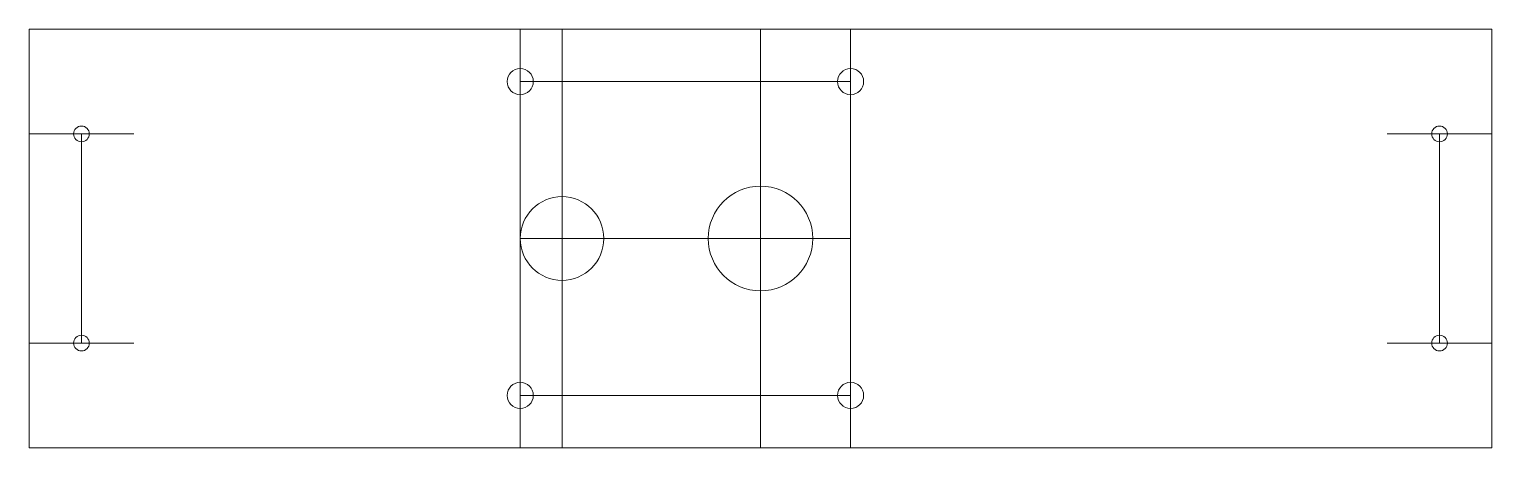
# Model space of a CAD drawing. Header units: millimetres. Extents: x -140 to 140, y -40 to 40.
import ezdxf

# ---------------------------------------------------------------- set-up
doc = ezdxf.new("R2010")
doc.units = ezdxf.units.MM
doc.layers.add('guides', color=1, linetype='CONTINUOUS', lineweight=0, true_color=0xff0000)
doc.layers.add('mounting', color=7, linetype='CONTINUOUS', lineweight=0, true_color=0x000000)

msp = doc.modelspace()

# ---------------------------------------------------------------- linework, layer by layer
at = {"layer": 'guides'}
for p, q in [((-46, 40), (-46, -40)), ((-38, 40), (-38, -40)), ((0, 40), (0, -40)), ((17.25, 40), (17.25, -40)), ((-46, 30), (17.25, 30)), ((-140, 20), (-120, 20)), ((-130, 20), (-130, -20)), ((140, 20), (120, 20)), ((130, 20), (130, -20)), ((-46, 0), (17.25, 0)), ((-120, -20), (-140, -20)), ((120, -20), (140, -20)), ((-46, -30), (17.25, -30))]:
    msp.add_line(p, q, dxfattribs=at)
at = {"layer": 'mounting'}
for p, q in [((-140, -40), (-140, 40)), ((140, 40), (-140, 40)), ((140, 40), (140, -40)), ((-140, -40), (140, -40))]:
    msp.add_line(p, q, dxfattribs=at)
for centre, radius in [((-46, 30), 2.5), ((17.25, 30), 2.5), ((-130, 20), 1.5), ((130, 20), 1.5), ((0, 0), 10), ((-38, 0), 8), ((-130, -20), 1.5), ((130, -20), 1.5), ((-46, -30), 2.5), ((17.25, -30), 2.5)]:
    msp.add_circle(centre, radius, dxfattribs=at)

doc.saveas('drawing.dxf')
